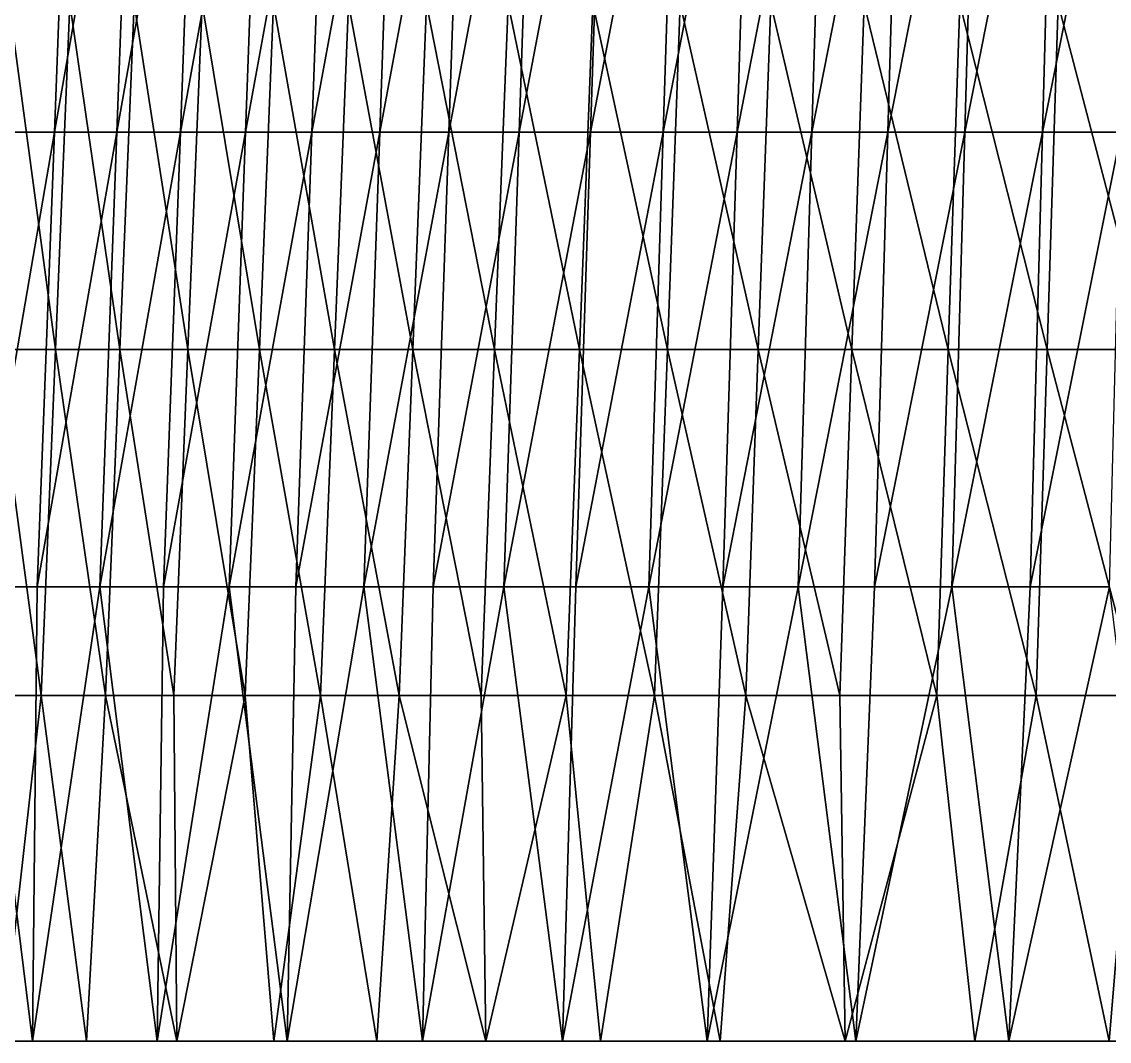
# Model space of a CAD drawing. Extents: x -53 to 3.8, y 0 to 88.2.
# Drawn here: x -42.67 to -35.77, y 0 to 6.47 of the extents above; entities that cross this region are included whole.
import ezdxf

# ---------------------------------------------------------------- set-up
doc = ezdxf.new("R2010")
doc.units = 0

msp = doc.modelspace()

# ---------------------------------------------------------------- linework, layer by layer
for points in [[(-42.8495, 5.7703, 28.6611), (-42.3543, 8.65545, 28.5823), (-42.739, 8.65545, 28.1793)], [(-42.4636, 5.7703, 29.0685), (-42.3543, 8.65545, 28.5823), (-42.8495, 5.7703, 28.6611)], [(-41.9605, 8.65545, 28.9765), (-42.4636, 5.7703, 29.0685), (-42.0684, 5.7703, 29.4671)], [(-42.3543, 8.65545, 28.5823), (-42.4636, 5.7703, 29.0685), (-41.9605, 8.65545, 28.9765)], [(-41.5579, 8.65545, 29.3617), (-42.0684, 5.7703, 29.4671), (-41.6642, 5.7703, 29.8565)], [(-41.9605, 8.65545, 28.9765), (-42.0684, 5.7703, 29.4671), (-41.5579, 8.65545, 29.3617)], [(-41.6642, 5.7703, 29.8565), (-41.1464, 8.65545, 29.7376), (-41.5579, 8.65545, 29.3617)], [(-41.2511, 5.7703, 30.2365), (-41.1464, 8.65545, 29.7376), (-41.6642, 5.7703, 29.8565)], [(-41.2511, 5.7703, 30.2365), (-40.7265, 8.65545, 30.1039), (-41.1464, 8.65545, 29.7376)], [(-40.8294, 5.7703, 30.607), (-40.7265, 8.65545, 30.1039), (-41.2511, 5.7703, 30.2365)], [(-40.2983, 8.65545, 30.4606), (-40.8294, 5.7703, 30.607), (-40.3993, 5.7703, 30.9676)], [(-40.7265, 8.65545, 30.1039), (-40.8294, 5.7703, 30.607), (-40.2983, 8.65545, 30.4606)], [(-39.8621, 8.65545, 30.8075), (-40.3993, 5.7703, 30.9676), (-39.961, 5.7703, 31.3184)], [(-40.2983, 8.65545, 30.4606), (-40.3993, 5.7703, 30.9676), (-39.8621, 8.65545, 30.8075)], [(-39.961, 5.7703, 31.3184), (-39.4182, 8.65545, 31.1445), (-39.8621, 8.65545, 30.8075)], [(-39.5149, 5.7703, 31.6592), (-39.4182, 8.65545, 31.1445), (-39.961, 5.7703, 31.3184)], [(-39.5149, 5.7703, 31.6592), (-38.9668, 8.65545, 31.4714), (-39.4182, 8.65545, 31.1445)], [(-39.0613, 5.7703, 31.9897), (-38.9668, 8.65545, 31.4714), (-39.5149, 5.7703, 31.6592)], [(-38.5082, 8.65545, 31.788), (-39.0613, 5.7703, 31.9897), (-38.6002, 5.7703, 32.31)], [(-38.9668, 8.65545, 31.4714), (-39.0613, 5.7703, 31.9897), (-38.5082, 8.65545, 31.788)], [(-38.0426, 8.65545, 32.0944), (-38.6002, 5.7703, 32.31), (-38.1321, 5.7703, 32.6198)], [(-38.5082, 8.65545, 31.788), (-38.6002, 5.7703, 32.31), (-38.0426, 8.65545, 32.0944)], [(-38.1321, 5.7703, 32.6198), (-37.5702, 8.65545, 32.3903), (-38.0426, 8.65545, 32.0944)], [(-37.6571, 5.7703, 32.919), (-37.5702, 8.65545, 32.3903), (-38.1321, 5.7703, 32.6198)], [(-37.6571, 5.7703, 32.919), (-37.0913, 8.65545, 32.6755), (-37.5702, 8.65545, 32.3903)], [(-37.1755, 5.7703, 33.2076), (-37.0913, 8.65545, 32.6755), (-37.6571, 5.7703, 32.919)], [(-36.6062, 8.65545, 32.9501), (-37.1755, 5.7703, 33.2076), (-36.6876, 5.7703, 33.4853)], [(-37.0913, 8.65545, 32.6755), (-37.1755, 5.7703, 33.2076), (-36.6062, 8.65545, 32.9501)], [(-36.1151, 8.65545, 33.2138), (-36.6876, 5.7703, 33.4853), (-36.1935, 5.7703, 33.752)], [(-36.6062, 8.65545, 32.9501), (-36.6876, 5.7703, 33.4853), (-36.1151, 8.65545, 33.2138)], [(-36.1935, 5.7703, 33.752), (-35.6182, 8.65545, 33.4665), (-36.1151, 8.65545, 33.2138)], [(-35.6937, 5.7703, 34.0077), (-35.6182, 8.65545, 33.4665), (-36.1935, 5.7703, 33.752)], [(-42.7497, 6.58584, 21.8917), (-42.4559, 4.39056, 22.8762), (-42.8407, 4.39056, 22.2191)], [(-42.3648, 6.58584, 22.5427), (-42.4559, 4.39056, 22.8762), (-42.7497, 6.58584, 21.8917)], [(-42.3648, 6.58584, 22.5427), (-42.0476, 4.39056, 23.5191), (-42.4559, 4.39056, 22.8762)], [(-41.9567, 6.58584, 23.1794), (-42.0476, 4.39056, 23.5191), (-42.3648, 6.58584, 22.5427)], [(-41.9567, 6.58584, 23.1794), (-41.6163, 4.39056, 24.1467), (-42.0476, 4.39056, 23.5191)], [(-41.5258, 6.58584, 23.8011), (-41.6163, 4.39056, 24.1467), (-41.9567, 6.58584, 23.1794)], [(-41.6163, 4.39056, 24.1467), (-41.5258, 6.58584, 23.8011), (-41.1624, 4.39056, 24.7582)], [(-41.5258, 6.58584, 23.8011), (-41.0726, 6.58584, 24.4067), (-41.1624, 4.39056, 24.7582)], [(-41.0726, 6.58584, 24.4067), (-40.6865, 4.39056, 25.3528), (-41.1624, 4.39056, 24.7582)], [(-40.5978, 6.58584, 24.9955), (-40.6865, 4.39056, 25.3528), (-41.0726, 6.58584, 24.4067)], [(-40.5978, 6.58584, 24.9955), (-40.1891, 4.39056, 25.9296), (-40.6865, 4.39056, 25.3528)], [(-40.1017, 6.58584, 25.5665), (-40.1891, 4.39056, 25.9296), (-40.5978, 6.58584, 24.9955)], [(-40.1017, 6.58584, 25.5665), (-39.6706, 4.39056, 26.4876), (-40.1891, 4.39056, 25.9296)], [(-39.5848, 6.58584, 26.119), (-39.6706, 4.39056, 26.4876), (-40.1017, 6.58584, 25.5665)], [(-39.5848, 6.58584, 26.119), (-39.1319, 4.39056, 27.0261), (-39.6706, 4.39056, 26.4876)], [(-39.048, 6.58584, 26.6521), (-39.1319, 4.39056, 27.0261), (-39.5848, 6.58584, 26.119)], [(-39.048, 6.58584, 26.6521), (-38.5738, 4.39056, 27.5444), (-39.1319, 4.39056, 27.0261)], [(-38.492, 6.58584, 27.1653), (-38.5738, 4.39056, 27.5444), (-39.048, 6.58584, 26.6521)], [(-38.492, 6.58584, 27.1653), (-37.9972, 4.39056, 28.0421), (-38.5738, 4.39056, 27.5444)], [(-37.9178, 6.58584, 27.6579), (-37.9972, 4.39056, 28.0421), (-38.492, 6.58584, 27.1653)], [(-37.9178, 6.58584, 27.6579), (-37.4028, 4.39056, 28.5185), (-37.9972, 4.39056, 28.0421)], [(-37.326, 6.58584, 28.1295), (-37.4028, 4.39056, 28.5185), (-37.9178, 6.58584, 27.6579)], [(-37.4028, 4.39056, 28.5185), (-37.326, 6.58584, 28.1295), (-36.7915, 4.39056, 28.9732)], [(-37.326, 6.58584, 28.1295), (-36.7176, 6.58584, 28.5795), (-36.7915, 4.39056, 28.9732)], [(-36.7176, 6.58584, 28.5795), (-36.1641, 4.39056, 29.4054), (-36.7915, 4.39056, 28.9732)], [(-36.0933, 6.58584, 29.0073), (-36.1641, 4.39056, 29.4054), (-36.7176, 6.58584, 28.5795)], [(-36.0933, 6.58584, 29.0073), (-35.5215, 4.39056, 29.8147), (-36.1641, 4.39056, 29.4054)], [(-35.4541, 6.58584, 29.4123), (-35.5215, 4.39056, 29.8147), (-36.0933, 6.58584, 29.0073)], [(-42.9601, 2.88515, 29.143), (-42.4636, 5.7703, 29.0685), (-42.8495, 5.7703, 28.6611)], [(-42.5729, 2.88515, 29.5548), (-42.4636, 5.7703, 29.0685), (-42.9601, 2.88515, 29.143)], [(-42.0684, 5.7703, 29.4671), (-42.5729, 2.88515, 29.5548), (-42.1763, 2.88515, 29.9577)], [(-42.4636, 5.7703, 29.0685), (-42.5729, 2.88515, 29.5548), (-42.0684, 5.7703, 29.4671)], [(-41.6642, 5.7703, 29.8565), (-42.1763, 2.88515, 29.9577), (-41.7706, 2.88515, 30.3513)], [(-42.0684, 5.7703, 29.4671), (-42.1763, 2.88515, 29.9577), (-41.6642, 5.7703, 29.8565)], [(-41.7706, 2.88515, 30.3513), (-41.2511, 5.7703, 30.2365), (-41.6642, 5.7703, 29.8565)], [(-41.3558, 2.88515, 30.7355), (-41.2511, 5.7703, 30.2365), (-41.7706, 2.88515, 30.3513)], [(-41.3558, 2.88515, 30.7355), (-40.8294, 5.7703, 30.607), (-41.2511, 5.7703, 30.2365)], [(-40.9323, 2.88515, 31.11), (-40.8294, 5.7703, 30.607), (-41.3558, 2.88515, 30.7355)], [(-40.3993, 5.7703, 30.9676), (-40.9323, 2.88515, 31.11), (-40.5002, 2.88515, 31.4747)], [(-40.8294, 5.7703, 30.607), (-40.9323, 2.88515, 31.11), (-40.3993, 5.7703, 30.9676)], [(-39.961, 5.7703, 31.3184), (-40.5002, 2.88515, 31.4747), (-40.0599, 2.88515, 31.8293)], [(-40.3993, 5.7703, 30.9676), (-40.5002, 2.88515, 31.4747), (-39.961, 5.7703, 31.3184)], [(-40.0599, 2.88515, 31.8293), (-39.5149, 5.7703, 31.6592), (-39.961, 5.7703, 31.3184)], [(-39.6117, 2.88515, 32.1738), (-39.5149, 5.7703, 31.6592), (-40.0599, 2.88515, 31.8293)], [(-39.6117, 2.88515, 32.1738), (-39.0613, 5.7703, 31.9897), (-39.5149, 5.7703, 31.6592)], [(-39.1557, 2.88515, 32.5081), (-39.0613, 5.7703, 31.9897), (-39.6117, 2.88515, 32.1738)], [(-38.6002, 5.7703, 32.31), (-39.1557, 2.88515, 32.5081), (-38.6922, 2.88515, 32.8319)], [(-39.0613, 5.7703, 31.9897), (-39.1557, 2.88515, 32.5081), (-38.6002, 5.7703, 32.31)], [(-38.1321, 5.7703, 32.6198), (-38.6922, 2.88515, 32.8319), (-38.2216, 2.88515, 33.1452)], [(-38.6002, 5.7703, 32.31), (-38.6922, 2.88515, 32.8319), (-38.1321, 5.7703, 32.6198)], [(-38.2216, 2.88515, 33.1452), (-37.6571, 5.7703, 32.919), (-38.1321, 5.7703, 32.6198)], [(-37.744, 2.88515, 33.4478), (-37.6571, 5.7703, 32.919), (-38.2216, 2.88515, 33.1452)], [(-37.744, 2.88515, 33.4478), (-37.1755, 5.7703, 33.2076), (-37.6571, 5.7703, 32.919)], [(-37.2597, 2.88515, 33.7396), (-37.1755, 5.7703, 33.2076), (-37.744, 2.88515, 33.4478)], [(-36.6876, 5.7703, 33.4853), (-37.2597, 2.88515, 33.7396), (-36.7689, 2.88515, 34.0205)], [(-37.1755, 5.7703, 33.2076), (-37.2597, 2.88515, 33.7396), (-36.6876, 5.7703, 33.4853)], [(-36.1935, 5.7703, 33.752), (-36.7689, 2.88515, 34.0205), (-36.272, 2.88515, 34.2903)], [(-36.6876, 5.7703, 33.4853), (-36.7689, 2.88515, 34.0205), (-36.1935, 5.7703, 33.752)], [(-36.272, 2.88515, 34.2903), (-35.6937, 5.7703, 34.0077), (-36.1935, 5.7703, 33.752)], [(-35.7691, 2.88515, 34.5488), (-35.6937, 5.7703, 34.0077), (-36.272, 2.88515, 34.2903)], [(-42.8407, 4.39056, 22.2191), (-42.5471, 2.19528, 23.2098), (-42.9316, 2.19528, 22.5464)], [(-42.4559, 4.39056, 22.8762), (-42.5471, 2.19528, 23.2098), (-42.8407, 4.39056, 22.2191)], [(-42.4559, 4.39056, 22.8762), (-42.1386, 2.19528, 23.8587), (-42.5471, 2.19528, 23.2098)], [(-42.0476, 4.39056, 23.5191), (-42.1386, 2.19528, 23.8587), (-42.4559, 4.39056, 22.8762)], [(-42.0476, 4.39056, 23.5191), (-41.7069, 2.19528, 24.4923), (-42.1386, 2.19528, 23.8587)], [(-41.6163, 4.39056, 24.1467), (-41.7069, 2.19528, 24.4923), (-42.0476, 4.39056, 23.5191)], [(-41.2523, 2.19528, 25.1098), (-41.7069, 2.19528, 24.4923), (-41.6163, 4.39056, 24.1467)], [(-41.2523, 2.19528, 25.1098), (-41.6163, 4.39056, 24.1467), (-41.1624, 4.39056, 24.7582)], [(-41.1624, 4.39056, 24.7582), (-40.7753, 2.19528, 25.7102), (-41.2523, 2.19528, 25.1098)], [(-40.6865, 4.39056, 25.3528), (-40.7753, 2.19528, 25.7102), (-41.1624, 4.39056, 24.7582)], [(-40.6865, 4.39056, 25.3528), (-40.2765, 2.19528, 26.2926), (-40.7753, 2.19528, 25.7102)], [(-40.1891, 4.39056, 25.9296), (-40.2765, 2.19528, 26.2926), (-40.6865, 4.39056, 25.3528)], [(-40.1891, 4.39056, 25.9296), (-39.7565, 2.19528, 26.8561), (-40.2765, 2.19528, 26.2926)], [(-39.6706, 4.39056, 26.4876), (-39.7565, 2.19528, 26.8561), (-40.1891, 4.39056, 25.9296)], [(-39.6706, 4.39056, 26.4876), (-39.2159, 2.19528, 27.4), (-39.7565, 2.19528, 26.8561)], [(-39.1319, 4.39056, 27.0261), (-39.2159, 2.19528, 27.4), (-39.6706, 4.39056, 26.4876)], [(-39.1319, 4.39056, 27.0261), (-38.6556, 2.19528, 27.9236), (-39.2159, 2.19528, 27.4)], [(-38.5738, 4.39056, 27.5444), (-38.6556, 2.19528, 27.9236), (-39.1319, 4.39056, 27.0261)], [(-38.5738, 4.39056, 27.5444), (-38.0765, 2.19528, 28.4263), (-38.6556, 2.19528, 27.9236)], [(-37.9972, 4.39056, 28.0421), (-38.0765, 2.19528, 28.4263), (-38.5738, 4.39056, 27.5444)], [(-37.9972, 4.39056, 28.0421), (-37.4795, 2.19528, 28.9076), (-38.0765, 2.19528, 28.4263)], [(-37.4028, 4.39056, 28.5185), (-37.4795, 2.19528, 28.9076), (-37.9972, 4.39056, 28.0421)], [(-36.8653, 2.19528, 29.3668), (-37.4795, 2.19528, 28.9076), (-37.4028, 4.39056, 28.5185)], [(-36.8653, 2.19528, 29.3668), (-37.4028, 4.39056, 28.5185), (-36.7915, 4.39056, 28.9732)], [(-36.7915, 4.39056, 28.9732), (-36.2348, 2.19528, 29.8035), (-36.8653, 2.19528, 29.3668)], [(-36.1641, 4.39056, 29.4054), (-36.2348, 2.19528, 29.8035), (-36.7915, 4.39056, 28.9732)], [(-36.1641, 4.39056, 29.4054), (-35.5889, 2.19528, 30.217), (-36.2348, 2.19528, 29.8035)], [(-35.5215, 4.39056, 29.8147), (-35.5889, 2.19528, 30.217), (-36.1641, 4.39056, 29.4054)], [(-43.3584, 0, 29.3078), (-42.6028, 0, 30.1254), (-42.9601, 2.88515, 29.143)], [(-42.9601, 2.88515, 29.143), (-42.6028, 0, 30.1254), (-42.5729, 2.88515, 29.5548)], [(-42.1763, 2.88515, 29.9577), (-42.6028, 0, 30.1254), (-41.8115, 0, 30.9085)], [(-42.5729, 2.88515, 29.5548), (-42.6028, 0, 30.1254), (-42.1763, 2.88515, 29.9577)], [(-42.1763, 2.88515, 29.9577), (-41.8115, 0, 30.9085), (-41.7706, 2.88515, 30.3513)], [(-41.8115, 0, 30.9085), (-40.9862, 0, 31.6557), (-41.3558, 2.88515, 30.7355)], [(-41.7706, 2.88515, 30.3513), (-41.8115, 0, 30.9085), (-41.3558, 2.88515, 30.7355)], [(-41.3558, 2.88515, 30.7355), (-40.9862, 0, 31.6557), (-40.9323, 2.88515, 31.11)], [(-40.5002, 2.88515, 31.4747), (-40.9862, 0, 31.6557), (-40.1284, 0, 32.3653)], [(-40.9323, 2.88515, 31.11), (-40.9862, 0, 31.6557), (-40.5002, 2.88515, 31.4747)], [(-40.5002, 2.88515, 31.4747), (-40.1284, 0, 32.3653), (-40.0599, 2.88515, 31.8293)], [(-40.1284, 0, 32.3653), (-39.2399, 0, 33.0361), (-39.6117, 2.88515, 32.1738)], [(-40.0599, 2.88515, 31.8293), (-40.1284, 0, 32.3653), (-39.6117, 2.88515, 32.1738)], [(-39.6117, 2.88515, 32.1738), (-39.2399, 0, 33.0361), (-39.1557, 2.88515, 32.5081)], [(-38.6922, 2.88515, 32.8319), (-39.2399, 0, 33.0361), (-38.3224, 0, 33.6666)], [(-39.1557, 2.88515, 32.5081), (-39.2399, 0, 33.0361), (-38.6922, 2.88515, 32.8319)], [(-38.6922, 2.88515, 32.8319), (-38.3224, 0, 33.6666), (-38.2216, 2.88515, 33.1452)], [(-38.3224, 0, 33.6666), (-37.3778, 0, 34.2557), (-37.744, 2.88515, 33.4478)], [(-38.2216, 2.88515, 33.1452), (-38.3224, 0, 33.6666), (-37.744, 2.88515, 33.4478)], [(-37.744, 2.88515, 33.4478), (-37.3778, 0, 34.2557), (-37.2597, 2.88515, 33.7396)], [(-36.7689, 2.88515, 34.0205), (-37.3778, 0, 34.2557), (-36.4079, 0, 34.8021)], [(-37.2597, 2.88515, 33.7396), (-37.3778, 0, 34.2557), (-36.7689, 2.88515, 34.0205)], [(-36.7689, 2.88515, 34.0205), (-36.4079, 0, 34.8021), (-36.272, 2.88515, 34.2903)], [(-36.4079, 0, 34.8021), (-35.4145, 0, 35.3048), (-35.7691, 2.88515, 34.5488)], [(-36.272, 2.88515, 34.2903), (-36.4079, 0, 34.8021), (-35.7691, 2.88515, 34.5488)], [(-42.5471, 2.19528, 23.2098), (-42.7934, 0, 23.2843), (-42.9316, 2.19528, 22.5464)], [(-42.5471, 2.19528, 23.2098), (-42.2604, 0, 24.1544), (-42.7934, 0, 23.2843)], [(-42.1386, 2.19528, 23.8587), (-42.2604, 0, 24.1544), (-42.5471, 2.19528, 23.2098)], [(-42.1386, 2.19528, 23.8587), (-41.6858, 0, 24.9976), (-42.2604, 0, 24.1544)], [(-41.7069, 2.19528, 24.4923), (-41.6858, 0, 24.9976), (-42.1386, 2.19528, 23.8587)], [(-41.2523, 2.19528, 25.1098), (-41.6858, 0, 24.9976), (-41.7069, 2.19528, 24.4923)], [(-41.0708, 0, 25.8119), (-41.6858, 0, 24.9976), (-41.2523, 2.19528, 25.1098)], [(-40.7753, 2.19528, 25.7102), (-41.0708, 0, 25.8119), (-41.2523, 2.19528, 25.1098)], [(-40.417, 0, 26.5954), (-41.0708, 0, 25.8119), (-40.7753, 2.19528, 25.7102)], [(-40.2765, 2.19528, 26.2926), (-40.417, 0, 26.5954), (-40.7753, 2.19528, 25.7102)], [(-39.726, 0, 27.3462), (-40.417, 0, 26.5954), (-40.2765, 2.19528, 26.2926)], [(-39.7565, 2.19528, 26.8561), (-39.726, 0, 27.3462), (-40.2765, 2.19528, 26.2926)], [(-39.2159, 2.19528, 27.4), (-39.726, 0, 27.3462), (-39.7565, 2.19528, 26.8561)], [(-39.2159, 2.19528, 27.4), (-38.9993, 0, 28.0625), (-39.726, 0, 27.3462)], [(-38.6556, 2.19528, 27.9236), (-38.9993, 0, 28.0625), (-39.2159, 2.19528, 27.4)], [(-38.6556, 2.19528, 27.9236), (-38.2386, 0, 28.7427), (-38.9993, 0, 28.0625)], [(-38.0765, 2.19528, 28.4263), (-38.2386, 0, 28.7427), (-38.6556, 2.19528, 27.9236)], [(-38.0765, 2.19528, 28.4263), (-37.4458, 0, 29.3851), (-38.2386, 0, 28.7427)], [(-37.4795, 2.19528, 28.9076), (-37.4458, 0, 29.3851), (-38.0765, 2.19528, 28.4263)], [(-36.8653, 2.19528, 29.3668), (-37.4458, 0, 29.3851), (-37.4795, 2.19528, 28.9076)], [(-36.6227, 0, 29.9883), (-37.4458, 0, 29.3851), (-36.8653, 2.19528, 29.3668)], [(-36.2348, 2.19528, 29.8035), (-36.6227, 0, 29.9883), (-36.8653, 2.19528, 29.3668)], [(-35.7713, 0, 30.5507), (-36.6227, 0, 29.9883), (-36.2348, 2.19528, 29.8035)], [(-35.5889, 2.19528, 30.217), (-35.7713, 0, 30.5507), (-36.2348, 2.19528, 29.8035)], [(-34.8936, 0, 31.0712), (-35.7713, 0, 30.5507), (-35.5889, 2.19528, 30.217)], [(-42.2604, 0, 24.1544), (-46.5517, 0, 24.7621), (-42.7934, 0, 23.2843)], [(-45.9954, 0, 25.7263), (-46.5517, 0, 24.7621), (-42.2604, 0, 24.1544)], [(-41.6858, 0, 24.9976), (-45.9954, 0, 25.7263), (-42.2604, 0, 24.1544)], [(-45.3966, 0, 26.6649), (-45.9954, 0, 25.7263), (-41.6858, 0, 24.9976)], [(-41.0708, 0, 25.8119), (-45.3966, 0, 26.6649), (-41.6858, 0, 24.9976)], [(-44.7567, 0, 27.5758), (-45.3966, 0, 26.6649), (-41.0708, 0, 25.8119)], [(-40.417, 0, 26.5954), (-44.7567, 0, 27.5758), (-41.0708, 0, 25.8119)], [(-44.0768, 0, 28.4574), (-44.7567, 0, 27.5758), (-40.417, 0, 26.5954)], [(-39.726, 0, 27.3462), (-44.0768, 0, 28.4574), (-40.417, 0, 26.5954)], [(-43.3584, 0, 29.3078), (-44.0768, 0, 28.4574), (-39.726, 0, 27.3462)], [(-38.9993, 0, 28.0625), (-43.3584, 0, 29.3078), (-39.726, 0, 27.3462)], [(-42.6028, 0, 30.1254), (-43.3584, 0, 29.3078), (-38.9993, 0, 28.0625)], [(-38.2386, 0, 28.7427), (-42.6028, 0, 30.1254), (-38.9993, 0, 28.0625)], [(-41.8115, 0, 30.9085), (-42.6028, 0, 30.1254), (-38.2386, 0, 28.7427)], [(-37.4458, 0, 29.3851), (-41.8115, 0, 30.9085), (-38.2386, 0, 28.7427)], [(-40.9862, 0, 31.6557), (-41.8115, 0, 30.9085), (-37.4458, 0, 29.3851)], [(-36.6227, 0, 29.9883), (-40.9862, 0, 31.6557), (-37.4458, 0, 29.3851)], [(-40.1284, 0, 32.3653), (-40.9862, 0, 31.6557), (-36.6227, 0, 29.9883)], [(-35.7713, 0, 30.5507), (-40.1284, 0, 32.3653), (-36.6227, 0, 29.9883)], [(-39.2399, 0, 33.0361), (-40.1284, 0, 32.3653), (-35.7713, 0, 30.5507)], [(-34.8936, 0, 31.0712), (-39.2399, 0, 33.0361), (-35.7713, 0, 30.5507)], [(-38.3224, 0, 33.6666), (-39.2399, 0, 33.0361), (-34.8936, 0, 31.0712)], [(-33.9916, 0, 31.5484), (-38.3224, 0, 33.6666), (-34.8936, 0, 31.0712)], [(-37.3778, 0, 34.2557), (-38.3224, 0, 33.6666), (-33.9916, 0, 31.5484)], [(-33.0676, 0, 31.9812), (-37.3778, 0, 34.2557), (-33.9916, 0, 31.5484)], [(-36.4079, 0, 34.8021), (-37.3778, 0, 34.2557), (-33.0676, 0, 31.9812)], [(-32.1236, 0, 32.3686), (-36.4079, 0, 34.8021), (-33.0676, 0, 31.9812)], [(-35.4145, 0, 35.3048), (-36.4079, 0, 34.8021), (-32.1236, 0, 32.3686)]]:
    msp.add_3dface(points)

doc.saveas('drawing.dxf')
